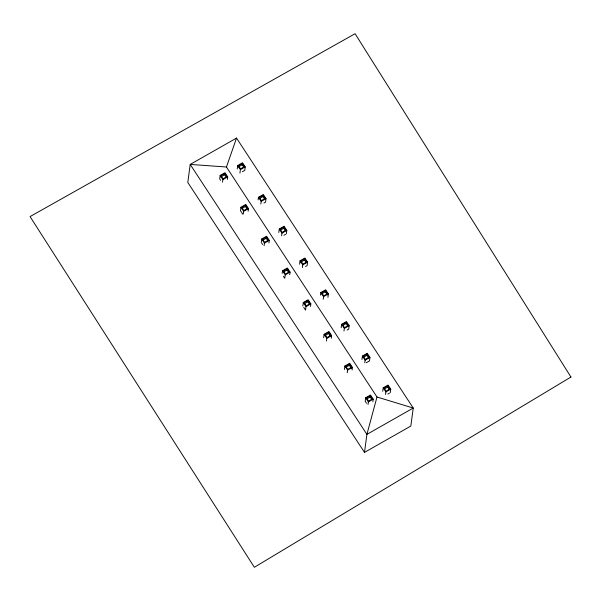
<?xml version="1.0" encoding="UTF-8"?>
<svg xmlns="http://www.w3.org/2000/svg" width="601" height="601" viewBox="0 0 601 601"><rect width="100%" height="100%" fill="white"/><g stroke="black" fill="none" stroke-linecap="round" stroke-linejoin="round"><path stroke-width="0.9" d="M227.351 179.459L227.704 176.844L224.999 172.72L220.161 175.469L219.696 178.955L220.597 180.33M222.513 182.208L222.858 179.601L220.161 175.469M226.307 177.257L224.654 174.741L224.827 173.479L220.973 175.672L223.031 178.813L226.885 176.626L224.827 173.479M237.23 168.986L237.695 165.5L242.534 162.751L245.238 166.883L244.772 170.361L242.353 171.736M238.507 165.703L238.342 166.965L242.195 164.779L242.361 163.517L238.507 165.703L240.565 168.843L244.419 166.657L242.361 163.517M239.934 173.118L240.392 169.632L237.695 165.5M248.138 211.214L248.491 208.6L245.786 204.475L240.948 207.225L240.483 210.711L242.736 214.151M243.3 213.971L243.645 211.357L240.948 207.225M247.499 209.644L245.441 206.496L245.614 205.241L241.76 207.428L243.818 210.568L247.672 208.382L245.614 205.241M258.13 199.87L258.483 197.263L263.321 194.506L266.025 198.638L265.559 202.116L263.944 203.04M260.834 204.002L261.18 201.388L258.483 197.263M264.628 199.044L262.983 196.535L263.148 195.272L259.294 197.459L261.352 200.606L265.206 198.413L263.148 195.272M261.27 242.466L261.736 238.98L266.574 236.231L269.278 240.362L268.925 242.969M264.087 245.726L264.432 243.112L261.736 238.98M267.881 240.768L266.228 238.259L266.401 236.997L262.547 239.183L264.605 242.331L268.459 240.137L266.401 236.997M278.804 232.497L279.27 229.019L284.108 226.261L286.812 230.393L286.346 233.879M281.621 235.757L281.967 233.143L279.27 229.019M285.415 230.807L283.77 228.29L283.935 227.028L280.081 229.221L282.139 232.362L285.993 230.168L283.935 227.028M282.17 273.35L282.523 270.743L287.361 267.986L290.065 272.118L289.712 274.732M284.761 278.353L285.22 274.867L282.523 270.743M288.668 272.531L287.015 270.014L287.188 268.752L283.334 270.938L285.392 274.086L289.246 271.892L287.188 268.752M299.591 264.26L300.057 260.774L304.895 258.024L307.599 262.149L307.134 265.634L305.518 266.551M302.408 267.513L302.754 264.898L300.057 260.774M306.202 262.562L304.557 260.045L304.722 258.783L300.868 260.977L302.927 264.117L306.78 261.931L304.722 258.783M302.844 305.984L303.31 302.498L308.148 299.749L310.852 303.873L310.499 306.487M303.31 302.498L306.007 306.623L305.548 310.108L303.745 307.359M309.455 304.286L307.802 301.77L307.975 300.508L304.121 302.701L306.179 305.841L310.033 303.655L307.975 300.508M320.491 295.144L320.844 292.529L325.682 289.78L328.386 293.904L327.921 297.39M323.195 299.268L323.541 296.661L320.844 292.529M327.395 294.948L325.344 291.801L325.509 290.538L321.655 292.732L323.714 295.872L327.568 293.686L325.509 290.538M323.631 337.739L324.097 334.254L328.935 331.504L331.639 335.628L331.286 338.243M326.448 340.992L326.794 338.386L324.097 334.254M330.242 336.042L328.589 333.525L328.762 332.263L324.908 334.457L326.967 337.597L330.82 335.411L328.762 332.263M341.165 327.77L341.631 324.285L346.469 321.535L349.173 325.659L348.708 329.145L347.093 330.062M342.277 325.75L342.442 324.487L346.296 322.301L348.355 325.441L344.501 327.628L342.442 324.487M343.982 331.031L344.328 328.416L341.631 324.285M347.776 326.073L346.131 323.556L346.296 322.301M344.418 369.495L344.884 366.009L349.722 363.259L352.426 367.384L352.073 369.998M347.235 372.748L347.581 370.141L344.884 366.009M351.435 368.428L349.384 365.28L349.549 364.026L345.695 366.212L347.754 369.352L351.608 367.166L349.549 364.026M361.952 359.526L362.418 356.04L367.256 353.29L369.961 357.422L369.495 360.9L366.264 362.741M364.769 362.786L365.115 360.172L362.418 356.04M368.563 357.828L366.918 355.319L367.083 354.057L363.229 356.243L365.288 359.39L369.142 357.197L367.083 354.057M372.86 401.753L373.213 399.147L370.509 395.015L365.671 397.764L365.205 401.25L366.557 403.316M368.022 404.511L368.368 401.896L365.671 397.764M371.816 399.552L370.171 397.043L370.336 395.781L366.482 397.967L368.541 401.115L372.395 398.921L370.336 395.781M364.499 452.395L366.903 434.373L376.992 397.006L226.442 167.003L236.531 138.08L413.233 408.041L410.829 426.056L364.499 452.395L187.797 182.441L190.201 164.419L236.531 138.08M382.739 391.281L383.205 387.803L388.043 385.046L390.748 389.178L390.282 392.663M385.557 394.541L385.902 391.927L383.205 387.803M389.35 389.591L387.705 387.074L387.87 385.812L384.016 387.998L386.075 391.146L389.929 388.952L387.87 385.812M220.807 176.934L224.654 174.741M222.858 179.601L227.704 176.844M240.392 169.632L245.238 166.883M241.594 208.69L245.441 206.496M259.129 198.721L262.983 196.535M243.645 211.357L248.491 208.6M261.18 201.388L266.025 198.638M263.148 240.009L266.228 238.259M280.682 230.04L283.77 228.29M264.432 243.112L269.278 240.362M281.967 233.143L286.812 230.393M283.927 235.254L285.535 234.337M283.935 271.765L287.015 270.014M300.703 262.239L304.557 260.045M285.22 274.867L290.065 272.118M302.754 264.898L307.599 262.149M304.722 303.52L307.802 301.77M321.49 293.994L325.344 291.801M306.007 306.623L310.852 303.873M323.541 296.661L328.386 293.904M324.743 335.719L328.589 333.525M343.043 325.314L346.131 323.556M326.794 338.386L331.639 335.628M344.328 328.416L349.173 325.659M345.53 367.474L349.384 365.28M363.064 357.505L366.918 355.319M347.581 370.141L352.426 367.384M365.115 360.172L369.961 357.422M367.083 398.794L370.171 397.043M384.617 388.824L387.705 387.074M368.368 401.896L373.213 399.147M385.902 391.927L390.748 389.178M387.863 394.038L389.471 393.122M226.442 167.003L190.201 164.419L366.903 434.373L413.233 408.041L376.992 397.006M242.195 164.779L243.841 167.288M261.72 243.157L262.622 244.532M283.409 276.287L284.311 277.662M570.95 377.03L254.358 567.291L30.05 216.585L355.071 33.709L570.95 377.03"/></g></svg>
